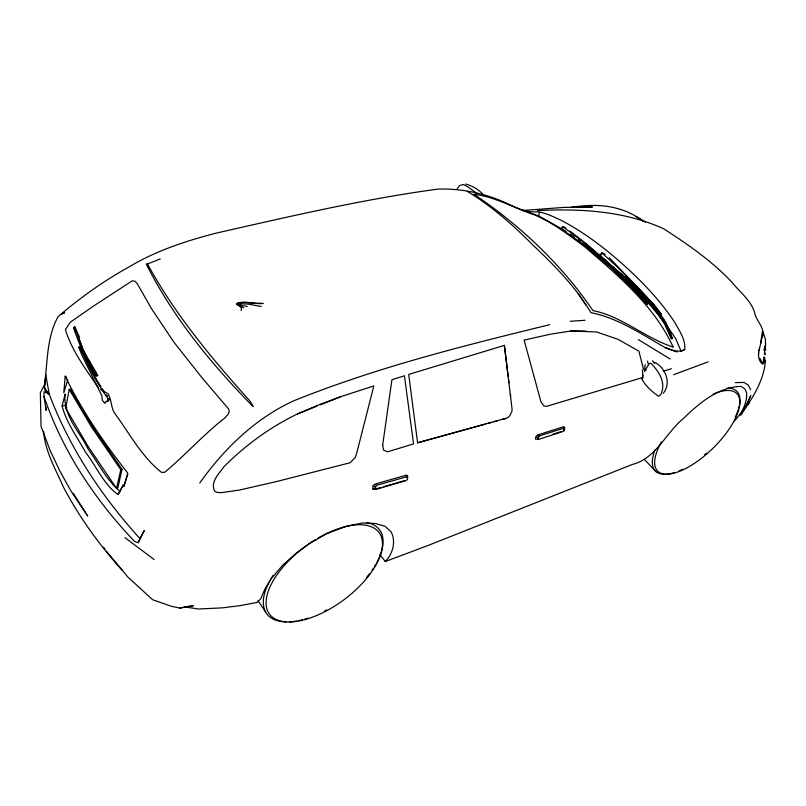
<?xml version="1.0" encoding="UTF-8"?>
<svg xmlns="http://www.w3.org/2000/svg" width="806" height="806" viewBox="0 0 806 806"><rect width="100%" height="100%" fill="white"/><g stroke="black" fill="none" stroke-linecap="round" stroke-linejoin="round"><path stroke-width="1.21" d="M407.685 477.978L406.446 476.83L376.372 485.393L375.122 484.053L373.128 485.776L372.624 488.748L375.687 489.413L405.821 480.708L407.433 479.51L407.685 475.752L406.164 475.208L376.321 483.711M467.208 191.334C492.103 206.296 513.754 225.751 534.166 246.263C555.334 266.323 575.887 287.42 590.909 312.617C618.252 318.158 641.495 334.147 665.363 347.678C671.458 349.733 678.581 353.28 684.747 349.522C685.735 339.658 679.458 330.984 674.975 322.722C664.869 307.398 652.89 293.475 640.004 280.438C616.056 256.973 589.992 235.211 560.079 219.746C552.16 216.451 544.272 211.756 535.436 211.867C522.5 212.411 511.357 204.966 499.821 200.281C480.316 192.453 458.977 188.372 437.94 189.098C363.143 199.183 289.404 216.562 215.827 233.196C185.582 241.065 155.457 250.968 128.567 267.199C103.37 281.153 80.016 297.908 58.143 316.587C46.164 337.865 47.725 363.879 44.189 387.414M762.365 331.619L760.592 343.709M43.977 396.421L44.098 391.696L49.257 394.215C69.497 447.874 101.556 496.375 140.043 538.66L138.128 542.73L134.521 541.37C94.907 499.881 62.495 450.947 43.977 396.421L46.113 410.466L45.902 406.718M765.519 360.151C764.058 380.593 752.139 399.464 739.968 415.422M241.206 310.632L241.407 307.862L236.541 303.671C244.55 300.023 253.013 304.597 261.275 302.985M44.602 388.18L45.71 374.387L49.257 394.215L45.317 390.678L44.602 388.18L49.257 394.215M66.727 377.399L65.215 376.15L63.785 392.713L67.855 379.807M646.432 369.914L644.488 371.123L645.122 364.594M644.488 371.123L649.223 363.647L650.976 363.264C658.935 371.586 666.451 382.729 660.799 394.527L658.643 396.34C652.376 391.928 645.828 386.437 642.251 379.576L642.755 374.84M763.967 356.766L763.222 361.944L762.013 362.66L759.937 358.388M764.834 357.622L764.078 362.851L762.647 364.191C754.678 357.491 760.673 347.134 761.589 338.873C766.264 330.007 758.234 323.085 755.303 315.358C752.592 301.343 739.989 292.507 731.626 281.899C711.748 260.912 687.931 244.419 663.61 228.753C624.328 210.84 579.826 208.432 537.32 210.608M642.251 379.576L642.876 375.808L642.422 370.045M375.062 488.899L376.372 485.393M758.537 352.756L758.416 355.708M65.709 408.138L69.205 389.399L70.404 389.127L92.851 426.888L122.018 469.354L117.777 488.154L116.558 488.486L87.824 445.98L65.709 408.138L66.908 407.866M116.558 488.486L120.779 469.676L91.632 427.18L69.205 389.399M566.195 231.372L538.67 215.917L539.557 212.049M62.092 406.002L65.185 394.043C62.505 415.261 79.824 431.643 88.338 449.466C98.513 463.43 106.523 480.154 119.953 491.197L117.998 494.552C103.551 484.255 96.246 466.15 85.567 452.237C77.225 437.205 66.455 422.818 62.092 406.002L65.296 405.539M759.605 348.001L758.869 350.721M764.965 354.408L764.209 349.603L765.045 346.509M104.387 402.738L107.319 400.985L108.024 398.597C96.388 382.84 87.804 364.715 79.643 346.832L78.716 347.265L82.041 355.375L101.858 395.766L102.332 400.391L104.387 402.738L105.737 403.04M127.842 474.16L123.902 486.481L127.68 473.031C104.014 442.685 81.809 410.989 65.215 376.15M564.603 429.326L564.543 427.301L563.414 426.767L537.985 434.877L536.161 436.429L535.315 439.058L537.733 439.22L539.093 436.036L563.616 428.218L564.603 429.326L564.16 430.676L562.477 431.633L537.945 439.592M564.543 427.301L563.706 429.81L564.16 430.676M633.788 287.762L646.896 303.046L646.583 303.933L647.299 304.587L647.601 303.711L634.503 288.427L605.225 259.734M764.209 349.603L765.7 345.472L765.317 338.893L762.819 331.619M665.665 322.622L654.341 308.376L625.285 276.71L626.131 276.478C643.782 294.915 664.577 312.647 672.224 337.916L671.841 338.812L671.116 338.147L671.489 337.251L665.665 322.622L655.046 307.197L641.284 291.893M747.767 402.003L750.789 395.403L745.57 407.473L741.087 414.727M44.804 384.2L40.36 392.784L41.046 426.445L50.133 450.554L59.856 471.016L70.465 490.169L87.683 516.062L73.346 493.423M140.043 538.66L144.345 530.358L138.128 542.73M119.953 491.197L123.378 484.749L117.998 494.552M663.237 393.328C671.72 383.193 665.615 367.758 654.724 362.327M744.371 408.249L747.253 403.101M563.666 230.738L561.218 228.763L562.608 226.476L565.741 227.927M199.757 482.985C223.856 449.013 255.27 418.465 293.505 400.904C376.211 367.506 463.228 345.824 549.722 324.677M602.324 258.051L600.47 254.938L601.87 252.862L605.246 254.182M602.082 252.621L600.47 254.938M457.133 188.826L459.712 185.451L463.531 184.544L468.467 187.214L477.464 194.044M561.218 228.763L563.454 229.549M562.608 226.476L585.851 243.906L626.675 279.198L625.315 280.135L585.851 243.906M379.938 554.538L385.238 561.53C392.794 553.954 396.33 541.41 390.991 531.638L385.046 526.288L375.122 523.487L362.378 523.013L346.217 526.318L327.045 533.522L309.726 543.405L296.346 553.148L282.664 565.197L271.481 578.406L264.892 589.055L260.872 598.556L257.174 602.435L240.047 605.628L222.144 607.875L198.508 609.004L184.866 606.918L179.889 608.097L171.255 606.253L152.636 599.724L127.892 577.086L106.493 551.264M734.377 420.984C741.611 413.579 747.233 403.615 746.628 392.985L744.905 388.925L741.016 386.396C718.186 387.041 699.084 403.252 683.448 418.485C665.585 433.044 656.275 458.382 632.317 464.468L427.543 545.682L385.238 561.53M74.575 326.994C80.691 343.618 86.474 360.675 97.365 374.901L97.879 375.364L96.78 376.17L96.267 375.717C86.071 361.108 79.341 344.595 73.588 327.841L74.968 327.045L79.451 337.18M73.588 327.841L74.968 327.045M96.267 375.717L97.365 374.901M565.6 232.057L584.824 245.336L624.63 279.44L625.99 278.503M659.056 314.108L660.517 313.232L661.192 313.937L659.731 314.814M146.43 264.358L147.176 263.925L147.81 264.57C175.204 314.693 212.109 358.972 250.182 401.297L253.134 406.627C211.545 364.292 173.189 317.594 146.43 264.358L160.293 258.968M297.485 413.941C270.212 427.099 245.407 445.144 224.078 466.603C219.192 473.414 209.983 481.998 214.698 491.197L216.794 492.315L220.915 492.708L239.463 490.058L277.395 481.343L350.126 462.755L355.184 457.546L356.564 453.758L373.833 385.933L340.908 396.623L318.098 405.106L297.485 413.941L316.909 406.194M684.747 349.522L681.09 351.204L675.569 338.409L665.806 324.224M83.28 352.655L80.791 347.265L78.716 347.265M64.198 312.849L61.125 314.108L64.621 312.859M320.335 404.824L340.908 396.623M708.111 361.854L673.594 374.73M603.19 259.502L587.05 247.14L587.856 246.858L605.84 260.318L610.847 265.708M587.796 247.835L588.602 247.553L587.856 246.858M552.644 434.363L560.744 431.724M663.187 371.254L671.418 368.745M508.203 376.583L504.375 345.391L408.713 374.417L417.599 442.796L485.303 424.168M642.976 377.45L546.397 406.405L543.879 405.902L541.007 401.993L524.122 340.112L550.71 334.137L570.799 331.014L596.541 331.951L618.051 339.336L638.906 351.194L643.52 369.44M381.399 487.368L374.216 489.444L372.624 488.748M383.787 486.673L404.128 480.759M625.285 276.71L626.877 277.183L626.131 276.478M417.599 442.796L507.468 417.84L509.573 416.057L511.971 411.251L512.042 408.894L504.375 345.391M487.721 423.503L491.348 422.505M493.766 421.84L497.393 420.843M502.229 419.513L505.856 418.515M120.779 469.676L122.018 469.354M240.158 303.016L236.541 303.671L242.284 305.686L247.301 306.421M179.889 608.097L193.339 605.739L184.866 606.918M521.976 210.557L563.454 207.434L592.491 206.88L571.343 207.424C597.055 203.021 621.839 205.208 643.299 221.156M570.174 321.262L585.015 320.294M735.334 382.608L744.039 382.447L748.26 385.127L750.668 389.802M263.411 303.53C254.394 304.245 245.447 300.759 236.541 303.671L248.268 304.104L261.164 306.492M764.783 350.338L765.599 350.338L765.509 348.867L764.511 346.187M570.799 331.014L585.942 331.085M607.724 263.28L622.564 274.685L651.58 305.262L652.558 305.293M465.717 184.04C471.943 185.783 478.492 189.128 482.734 194.216M107.319 400.985L108.598 401.227L109.314 398.839L108.024 398.597M238.294 304.668L236.591 304.295L243.533 307.781M675.227 351.366L677.252 351.91M521.301 209.812L538.67 215.917M79.643 346.832L80.791 347.265M665.363 347.678L674.219 351.084M100.679 389.369L108.064 393.862C112.054 400.25 110.624 408.491 115.57 414.475C129.998 434.283 142.027 456.982 161.492 472.366L164.676 472.286C185.269 455.168 203.434 434.605 224.753 418.062L228.269 414.083L229.206 411.695L228.753 409.156L202.094 377.873L173.985 342.278L151.468 308.648L137.211 283.571L134.955 281.234L132.345 280.76L94.08 305.696L70.263 322.219L65.457 329.573C71.734 350.973 86.302 369.732 98.664 388.23M635.803 216.461L645.405 222.113M638.362 339.618L670.078 358.982M536.161 436.429L538.186 437.809M570.235 234.163L574.285 236.954M578.325 239.745L580.35 241.135M373.128 485.776L375.334 487.308M582.295 243.231L594.042 252.258M124.92 537.642L154.077 559.495M612.238 266.776L626.675 279.198M587.05 247.14C609.548 263.622 628.569 284.085 647.299 304.587M594.768 252.278L598.475 255.431M586.375 246.152L616.691 272.096M617.98 271.36L587.403 244.722L570.023 231.08M671.489 337.251L672.224 337.916M646.896 303.046L647.601 303.711M106.261 394.9L107.692 396.23M601.87 252.862C622.716 271.582 642.876 291.45 660.517 313.232M640.075 292.87L655.046 307.197M626.191 280.327L646.936 301.353L662.844 320.355M626.766 278.11L630.272 281.526M644.286 295.208L653.928 304.608L661.192 313.937M605.115 260.953L633.365 289.465L627.803 282.876M624.63 279.44L625.315 280.135M644.377 459.46L656.366 471.923M626.715 278.241L631.884 283.652M639.632 291.772L644.8 297.182M537.985 434.877L539.093 436.036M653.928 304.608L609.336 257.759M613.346 268.408L620.026 275.602M626.03 277.415L655.066 309.051L665.152 324.284L662.22 319.156M651.58 305.262L658.301 313.222M620.65 274.393L626.212 280.982M121.908 570.003C99.35 544.826 79.331 517.361 63.603 487.398C55.624 469.283 45.045 451.34 43.584 431.22M653.273 306.25L654.704 308.154M103.601 547.193L105.052 549.229M652.578 360.685L654.563 363.566M258.101 600.782L265.617 611.966M578.386 293.797L585.76 304.89M654.341 308.376L664.426 323.619L671.116 338.147M100.992 386.739L97.042 380.613L87.058 360.423M102.312 388.774L104.286 391.837M88.428 359.446L96.599 373.228M655.772 307.882L659.298 314.038M83.441 350.378L90.181 362.589M665.665 325.402L671.841 338.812M78.656 338.006L82.484 347.799M73.981 327.881L75.311 331.296M81.194 347.326L81.99 349.633M647.55 361.098L648.447 364.604M406.164 475.208L406.446 476.83M764.541 352.172L764.934 354.519M508.515 379.082L508.969 382.83M510.349 394.053L510.661 396.552M713.239 394.074A55.372 22.367 -44.3 0 1 735.636 417.8A55.372 22.367 -44.3 0 1 676.415 472.437A55.372 22.367 -44.3 0 1 661.504 441.809M727.062 388.129A56.984 23.082 -44.3 0 1 738.88 407.735M738.528 408.985A56.984 23.082 -44.3 0 1 735.344 416.974M706.308 453.234A56.984 23.082 -44.3 0 1 704.565 454.725M682.622 469.314A56.984 23.082 -44.3 0 1 679.035 470.926M674.451 472.608A56.984 23.082 -44.3 0 1 654.976 449.99M366.398 522.419A70.283 33.963 -36.7 0 1 376.976 562.215M375.868 564.21A70.283 33.963 -36.7 0 1 374.669 566.225M373.39 568.24A70.283 33.963 -36.7 0 1 372.029 570.245M369.37 573.902A70.283 33.963 -36.7 0 1 366.448 577.57M326.672 609.91A70.283 33.963 -36.7 0 1 324.475 611.079M308.094 618.081A70.283 33.963 -36.7 0 1 304.597 619.169M302.28 619.804A70.283 33.963 -36.7 0 1 298.875 620.6M296.668 621.033A70.283 33.963 -36.7 0 1 289.576 621.869M286.261 621.94A70.283 33.963 -36.7 0 1 273.163 575.283M330.188 531.9A68.298 32.925 -36.7 0 1 374.175 567.948A68.298 32.925 -36.7 0 1 275.984 619.381A68.298 32.925 -36.7 0 1 315.499 539.587M317.584 538.348A68.298 32.925 -36.7 0 1 329.14 532.363M382.649 445.244L383.565 450.04L387.444 451.823L413.538 443.925L404.441 375.777L391.938 379.676L382.649 445.244M748.935 402.305L748.311 404.662L748.986 402.265M673.091 347.003C645.304 338.228 622.262 316.345 592.914 310.602C561.611 264.459 520.072 225.287 473.918 194.226C495.206 196.775 513.916 207.978 533.995 214.628C552.805 222.597 569.147 235.151 585.368 247.351C618.736 276.055 654.543 306.139 673.091 347.003"/></g></svg>
